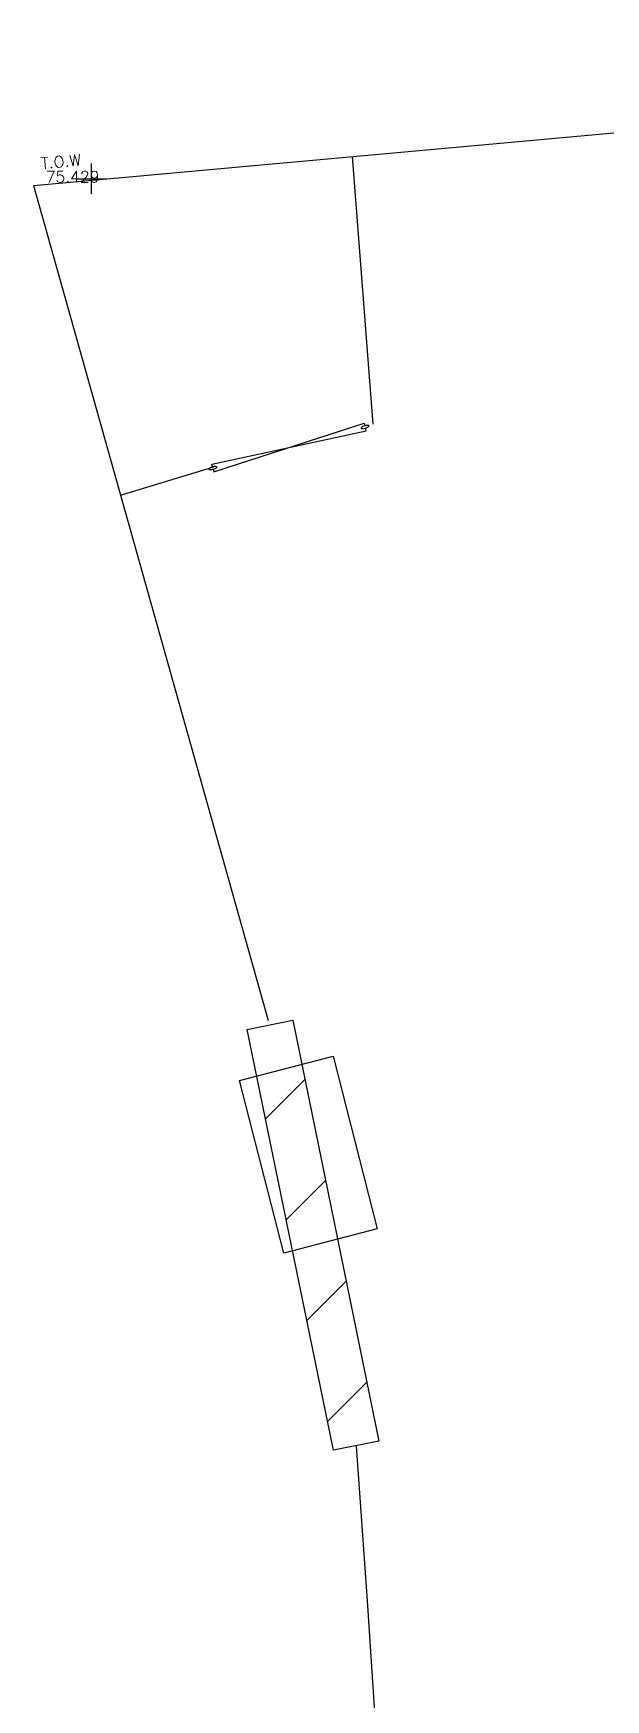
# Model space of a CAD drawing. Header units: millimetres. Extents: x 714210 to 714450, y 655680 to 655995.
# Drawn here: x 714319.2 to 714338.1, y 655939.1 to 655993.9 of the extents above; entities that cross this region are included whole.
import ezdxf

# ---------------------------------------------------------------- set-up
doc = ezdxf.new("R2010")
doc.units = ezdxf.units.MM
for name, color, linetype in [('0_FTR', 22, 'Continuous'), ('0_LVL', 22, 'Continuous'), ('BUILDING', 5, 'Continuous'), ('GATE', 7, 'Continuous'), ('UTS-Unable To Survey', 210, 'Continuous'), ('Wall', 30, 'Continuous')]:
    doc.layers.add(name, color=color, linetype=linetype)
doc.styles.add('MONO', font='txt.shx')

# ---------------------------------------------------------------- blocks, each defined once
blk = doc.blocks.new('GATE')
at = {"color": 0, "linetype": 'ByBlock', "flags": 128}
for points in [[(-0.450902, 0), (-0.451904, 0.007014), (-0.455912, 0.014028), (-0.460922, 0.019038), (-0.467936, 0.023046), (-0.475952, 0.024048), (-0.482966, 0.023046), (-0.48998, 0.019038), (-0.49499, 0.014028), (-0.498998, 0.007014), (-0.5, 0), (-0.498998, -0.007014), (-0.49499, -0.014028), (-0.48998, -0.019038), (-0.482966, -0.023046), (-0.475952, -0.024048), (-0.467936, -0.023046), (-0.460922, -0.019038), (-0.455912, -0.014028), (-0.451904, -0.007014)], [(-0.475952, 0.024048), (-0.475952, 0.078156), (0.475952, -0.078156), (0.475952, -0.024048)], [(-0.475952, -0.024048), (-0.475952, -0.078156), (0.475952, 0.078156), (0.475952, 0.024048)], [(-0.450902, 0), (-0.451904, -0.007014)], [(0.5, 0), (0.498998, 0.007014), (0.49499, 0.014028), (0.48998, 0.019038), (0.482966, 0.023046), (0.475952, 0.024048), (0.467936, 0.023046), (0.460922, 0.019038), (0.455912, 0.014028), (0.451904, 0.007014), (0.450902, 0), (0.451904, -0.007014), (0.455912, -0.014028), (0.460922, -0.019038), (0.467936, -0.023046), (0.475952, -0.024048), (0.482966, -0.023046), (0.48998, -0.019038), (0.49499, -0.014028), (0.498998, -0.007014)], [(0.5, 0), (0.498998, -0.007014)]]:
    blk.add_lwpolyline(points, dxfattribs=at)
blk = doc.blocks.new('SPOT')
at = {"color": 0, "linetype": 'ByBlock', "flags": 128}
for points in [[(-0.5, 0), (0.5, 0)], [(0, 0.5), (0, -0.5)]]:
    blk.add_lwpolyline(points, dxfattribs=at)

msp = doc.modelspace()

# ---------------------------------------------------------------- hatches: boundary and pattern name
at = {"layer": 'UTS-Unable To Survey'}
h = msp.add_hatch(dxfattribs=at)
h.set_pattern_fill('ANSI31', color=256, scale=0.89)
h.paths.add_polyline_path([(714326.268, 655961.111), (714327.766, 655961.417), (714330.598, 655947.573), (714329.1, 655947.267)])

# ---------------------------------------------------------------- linework, layer by layer
at = {"layer": 'BUILDING', "flags": 128}
msp.add_lwpolyline([(714327.47, 655953.748), (714326.015, 655959.43), (714329.09, 655960.23), (714330.545, 655954.549)], close=True, dxfattribs=at)
at = {"layer": 'UTS-Unable To Survey'}
msp.add_lwpolyline([(714326.268, 655961.111), (714327.766, 655961.417), (714330.598, 655947.573), (714329.1, 655947.267)], close=True, dxfattribs=at)
at = {"layer": 'Wall', "flags": 128}
for points in [[(714319.237, 655988.874), (714374.315, 655993.883)], [(714329.714, 655989.827), (714330.401, 655981.026)], [(714319.237, 655988.874), (714326.955, 655961.405)], [(714322.097, 655978.693), (714325.166, 655979.619)], [(714330.219, 655942.318), (714329.858, 655947.404)], [(714331.028, 655929.991), (714330.219, 655942.318)]]:
    msp.add_lwpolyline(points, dxfattribs=at)

# ---------------------------------------------------------------- block references
msp.add_blockref('SPOT', (714321.143, 655989.102, 75.429))
msp.add_blockref('SPOT', (714321.143, 655989.102, 75.429))
msp.add_blockref('SPOT', (714321.143, 655989.102, 75.429))
at = {"layer": 'GATE', "linetype": 'Continuous', "xscale": 5.446920375, "yscale": 1.6875, "zscale": 5.446920375, "rotation": 15.13175150152054}
msp.add_blockref('GATE', (714327.64, 655980.257, 144.872), dxfattribs=at)

# ---------------------------------------------------------------- texts
at = {"layer": '0_FTR', "style": 'MONO'}
msp.add_text('T.O.W', height=0.375, rotation=5.1561, dxfattribs=at).set_placement((714319.505, 655989.419, 75.429))
msp.add_text('T.O.W', height=0.375, rotation=5.1561, dxfattribs=at).set_placement((714319.505, 655989.419, 75.429))
msp.add_text('T.O.W', height=0.375, rotation=5.1561, dxfattribs=at).set_placement((714319.505, 655989.419, 75.429))
at = {"layer": '0_LVL', "style": 'MONO'}
msp.add_text('75.429', height=0.375, dxfattribs=at).set_placement((714319.643, 655988.977, 75.429))
msp.add_text('75.429', height=0.375, dxfattribs=at).set_placement((714319.643, 655988.977, 75.429))
msp.add_text('75.429', height=0.375, dxfattribs=at).set_placement((714319.643, 655988.977, 75.429))

doc.saveas('drawing.dxf')
